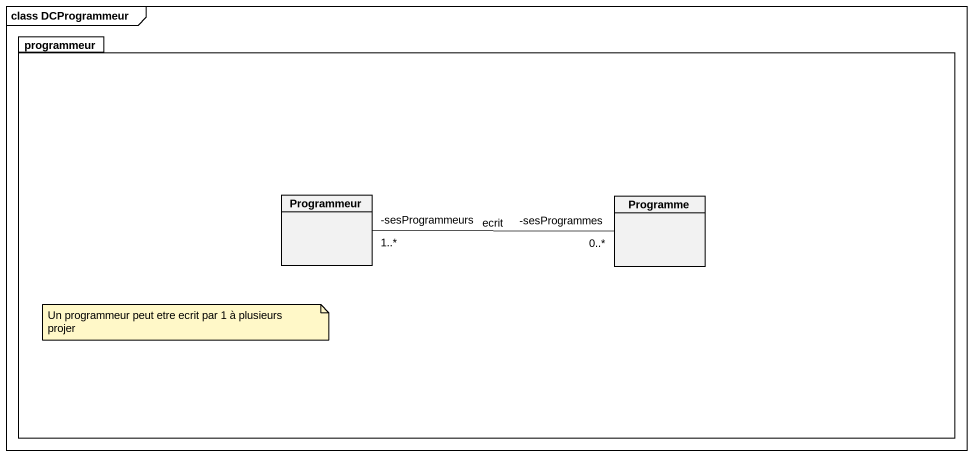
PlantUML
@startuml
mainframe class DCProgrammeur
hide circle
hide empty members
package programmeur {
  class Programmeur
  class Programme
}
Programmeur "-sesProgrammeurs\n1..*" -right- "-sesProgrammes\n0..*" Programme : ecrit
note as N1
  Un programmeur peut etre ecrit par 1 à plusieurs projer
end note
@enduml
